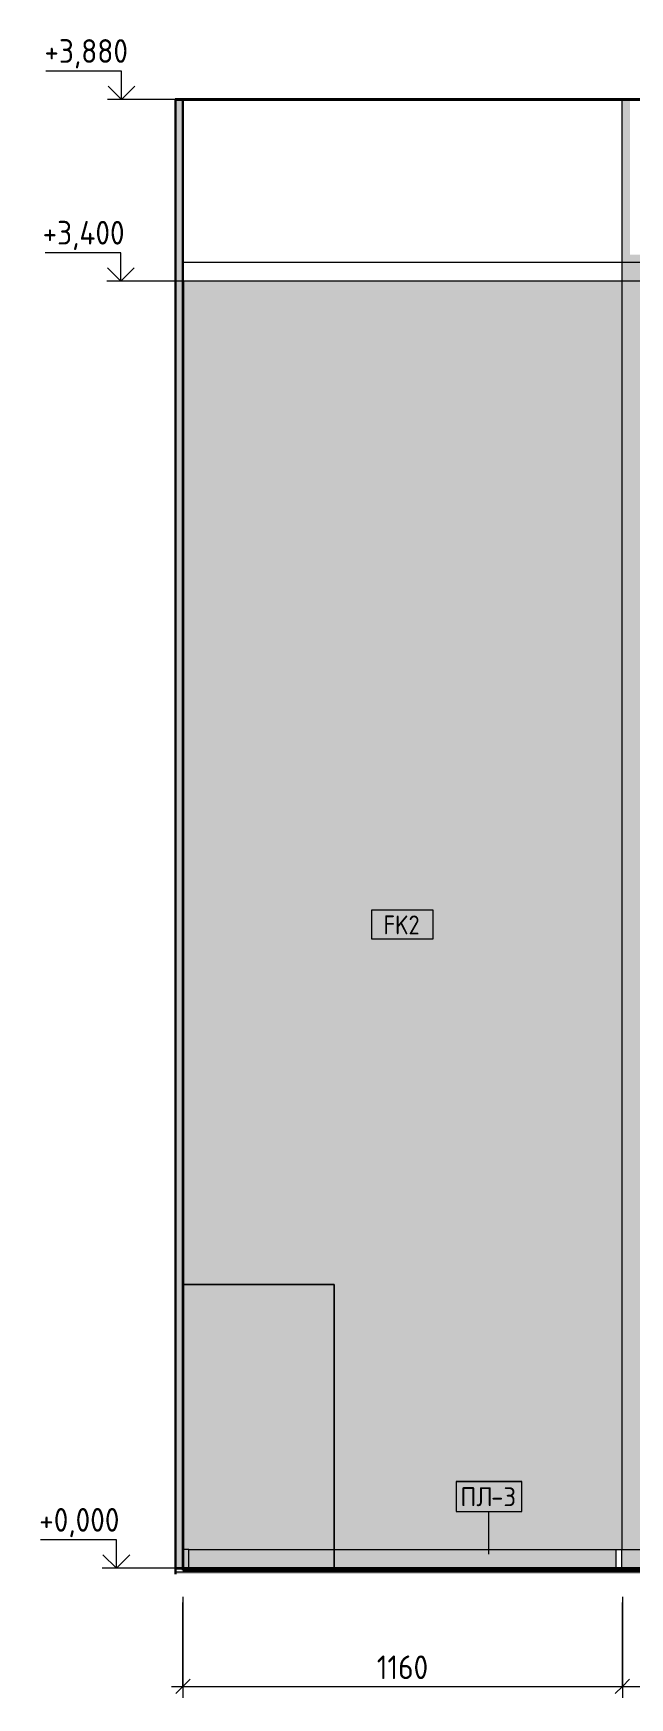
# Model space of a CAD drawing. Header units: millimetres. Extents: x 855 to 60035, y -2615 to 8200.
# Drawn here: x 24193 to 25767, y -342 to 4055 of the extents above; entities that cross this region are included whole.
import ezdxf

# ---------------------------------------------------------------- set-up
doc = ezdxf.new("R2010")
doc.units = ezdxf.units.MM
for name, color, linetype, lineweight in [('A-ANNO-DIMS', 7, 'Continuous', 9), ('A-ANNO-DIMS-25', 7, 'Continuous', 9), ('A-CLNG', 7, 'Continuous', 9), ('A-DETL', 7, 'Continuous', 9), ('A-GENM', 7, 'Continuous', 9), ('A-GENM-IDEN', 7, 'Continuous', 9), ('A-WALL-IDEN', 7, 'Continuous', 9), ('A-WALL-PATT', 7, 'Continuous', 9), ('G-ANNO-DIMS', 7, 'Continuous', 9), ('G-ANNO-DIMS-1', 7, 'Continuous', 20), ('I-WALL', 7, 'Continuous', 9)]:
    doc.layers.add(name, color=color, linetype=linetype, lineweight=lineweight)
for name, color, linetype, lineweight, true_color in [('A-FLOR-1', 7, 'Continuous', 9, 0x787878), ('A-FLOR-FNSH-1', 7, 'Continuous', 30, 0x3c3c3c), ('A-FLOR-FNSH-2', 7, 'Continuous', 40, 0x3c3c3c), ('A-FLOR-MCUT-1', 7, 'Continuous', 9, 0x646464), ('A-WALL-4', 7, 'Continuous', 30, 0x3c3c3c), ('A-WALL-FNSH-3', 7, 'Continuous', 30, 0x3c3c3c), ('A-WALL-FNSH-4', 251, 'Continuous', 30, 0x505050), ('I-FURN-4', 7, 'Continuous', 9, 0xacacac), ('I-FURN-6', 7, 'Continuous', 9, 0xc0c0c0), ('I-FURN-7', 7, 'Continuous', 9, 0x949494), ('I-FURN-8', 7, 'Continuous', 9, 0x9e9e9e), ('I-WALL-1', 7, 'Continuous', 9, 0x787878)]:
    doc.layers.add(name, color=color, linetype=linetype, lineweight=lineweight, true_color=true_color)
doc.layers.add('I-FURN-5', color=7, linetype='Continuous', lineweight=9, true_color=0x7f7f7f, transparency=0.7)
doc.styles.add('GOST Common_5', font='GOST_Common.ttf', dxfattribs={"height": 50})
doc.styles.add('GOST Common_6', font='GOST_Common.ttf', dxfattribs={"width": 0.9, "height": 50})
doc.styles.add('ISOCPEUR_2', font='isocpeur.ttf', dxfattribs={"width": 0.9, "height": 62.5})
doc.dimstyles.new('ISO-2_5_0_9К_БОЛЬШОЙ_1', dxfattribs={"dimscale": 304.8, "dimtxt": 62.248823, "dimasz": 0.123031, "dimexe": 0.098425, "dimexo": 0.246063, "dimgap": 0, "dimtad": 1, "dimdec": 0, "dimrnd": 10, "dimzin": 0, "dimdsep": 46, "dimtxsty": 'ISOCPEUR_2', "dimblk1": 'OBLIQUE', "dimblk2": 'OBLIQUE', "dimsah": 1, "dimcen": 0.09, "dimdle": 0.098425, "dimazin": 0, "dimtfac": 1, "dimtdec": 4, "dimtix": 1, "dimtmove": 0, "dimatfit": 3, "dimfxl": 1, "dimtvp": 1, "dimtolj": 1, "dimtzin": 0, "dimarcsym": 2})

# ---------------------------------------------------------------- blocks, each defined once
blk = doc.blocks.new('Плинтус - Плинтус темный _ст_школа_-32858993-Развертка 1_09-1')
at = {"layer": 'A-GENM'}
blk.add_hatch(color=256, dxfattribs=at).paths.add_polyline_path([(21874, 0), (21874, 50), (21129, 50), (21129, 0), (21797.1, 0)])
for p, q in [((20746, 50), (21129, 50)), ((21129, 50), (21874, 50)), ((21129, 0), (20746, 0)), ((21797.1, 0), (21129, 0))]:
    blk.add_line(p, q, dxfattribs=at)
blk = doc.blocks.new('Плинтус - Плинтус темный _ст_школа_-32859029-Развертка 1_09-1')
at = {"layer": 'A-GENM'}
blk.add_hatch(color=256, dxfattribs=at).paths.add_polyline_path([(21890, 0), (22536.2, 0), (22536.2, 50), (21889, 50), (21889, 0)])
for p, q in [((21889, 50), (22536.2, 50)), ((21889, 0), (21889, 50)), ((22536.2, 50), (22536.2, 0))]:
    blk.add_line(p, q, dxfattribs=at)
blk = doc.blocks.new('Плинтус - Плинтус темный _ст_школа_-32858995-Развертка 1_09-1')
at = {"layer": 'A-GENM'}
for p, q in [((21874, 50), (21889, 50)), ((21874, 0), (21874, 50))]:
    blk.add_line(p, q, dxfattribs=at)
blk = doc.blocks.new('Плинтус - Плинтус темный _ст_школа_-32858996-Развертка 1_09-1')
at = {"layer": 'A-GENM'}
for p, q in [((20746, 50), (20731, 50)), ((20731, 50), (20731, 0)), ((20746, 0), (20746, 50)), ((20731, 0), (20746, 0))]:
    blk.add_line(p, q, dxfattribs=at)
blk = doc.blocks.new('1_113 тумба - 1_113 тумба-31126920-Развертка 1_09-1')
at = {"layer": 'I-FURN-5'}
for points in [[(20746, 0), (20746, 50), (20731, 50), (20731, 750), (20729, 750), (20729, 0), (20731, 0)], [(20731, 50), (21129, 50), (21129, 750), (20731, 750)], [(20748.9, 0), (21129, 0), (21129, 50), (20746, 50), (20746, 0)]]:
    blk.add_hatch(color=256, dxfattribs=at).paths.add_polyline_path(points)
at = {"layer": 'I-FURN-4'}
for p, q in [((20731, 750), (21129, 750)), ((21129, 750), (20731, 750)), ((21129, 0), (21129, 750)), ((21129, 750), (21129, 0))]:
    blk.add_line(p, q, dxfattribs=at)
at = {"layer": 'I-FURN-6'}
for p, q in [((20729, 750), (21129, 750)), ((20729, 0), (20729, 750)), ((21129, 0), (21129, 750)), ((21129, 0), (20729, 0)), ((21129, 0), (20729, 0))]:
    blk.add_line(p, q, dxfattribs=at)
at = {"layer": 'I-FURN-7'}
for q in [(20731, 750), (21129, 50)]:
    blk.add_line((21129, 750), q, dxfattribs=at)
at = {"layer": 'I-FURN-8'}
for p, q in [((21129, 750), (20731, 750)), ((20731, 750), (21129, 750)), ((21129, 750), (21129, 0)), ((21129, 0), (21129, 750))]:
    blk.add_line(p, q, dxfattribs=at)
blk = doc.blocks.new('Высотные отметки - Стрелка_Верх-17668718-Развертка 1_09-1')
at = {"layer": 'G-ANNO-DIMS'}
for p, q in [((20568, 3955), (20368, 3955)), ((20568, 3880), (20568, 3955)), ((20605.9, 3880), (20530.9, 3880))]:
    blk.add_line(p, q, dxfattribs=at)
at = {"layer": 'G-ANNO-DIMS-1'}
for q in [(20532.6, 3915.4), (20603.3, 3915.4)]:
    blk.add_line((20568, 3880), q, dxfattribs=at)
blk = doc.blocks.new('DIMBLOCK5-Развертка 1_09-1')
at = {"layer": 'A-ANNO-DIMS-25'}
for p, q in [((24587.8, -75), (24587.8, -341.8)), ((25747.8, -75), (25747.8, -341.8)), ((24587.8, -311.8), (24587.8, -90)), ((25747.8, -311.8), (25747.8, -90)), ((24557.8, -311.8), (25747.8, -311.8))]:
    blk.add_line(p, q, dxfattribs=at)
at = {"layer": 'A-ANNO-DIMS-25', "lineweight": 20}
for p, q in [((24587.8, -311.8), (24606.6, -293.1)), ((25747.8, -311.8), (25766.6, -293.1)), ((24587.8, -311.8), (24569.1, -330.6)), ((25747.8, -311.8), (25729.1, -330.6))]:
    blk.add_line(p, q, dxfattribs=at)
at = {"layer": 'A-ANNO-DIMS-25', "color": 0, "insert": (25099.6, -230.2), "char_height": 62.5, "width": 163.762, "attachment_point": 1, "line_spacing_factor": 1.149209, "style": 'ISOCPEUR_2'}
blk.add_mtext('1160', dxfattribs=at)
blk = doc.blocks.new('_Oblique')
at = {"color": 0, "linetype": 'ByBlock', "lineweight": -2}
blk.add_line((-0.5, -0.5), (0.5, 0.5), dxfattribs=at)
blk = doc.blocks.new('DIMBLOCK6-Развертка 1_09-1')
at = {"layer": 'A-ANNO-DIMS-25'}
for p, q in [((25747.8, -75), (25747.8, -341.8)), ((26387.8, -75), (26387.8, -341.8)), ((25747.8, -311.8), (25747.8, -90)), ((26387.8, -311.8), (26387.8, -90)), ((25747.8, -311.8), (26387.8, -311.8))]:
    blk.add_line(p, q, dxfattribs=at)
at = {"layer": 'A-ANNO-DIMS-25', "lineweight": 20}
for p, q in [((25747.8, -311.8), (25766.6, -293.1)), ((26387.8, -311.8), (26406.6, -293.1)), ((25747.8, -311.8), (25729.1, -330.6)), ((26387.8, -311.8), (26369.1, -330.6))]:
    blk.add_line(p, q, dxfattribs=at)
at = {"layer": 'A-ANNO-DIMS-25', "color": 0, "insert": (26005.6, -230.2), "char_height": 62.5, "width": 149.397, "attachment_point": 1, "line_spacing_factor": 1.149209, "style": 'ISOCPEUR_2'}
blk.add_mtext('640', dxfattribs=at)
blk = doc.blocks.new('М_стена_0001 - Типоразмер_без рамки-25382661-Развертка 1_09-1')
at = {"layer": 'A-WALL-IDEN'}
for p, q in [((26941.4, 1763.1), (26778.2, 1763.1)), ((26778.2, 1763.1), (26778.2, 1688.1)), ((26941.4, 1688.1), (26941.4, 1763.1)), ((26778.2, 1688.1), (26941.4, 1688.1))]:
    blk.add_line(p, q, dxfattribs=at)
blk = doc.blocks.new('Mark Reiling - Mark Reiling-26174330-Развертка 1_09-1')
at = {"layer": 'A-GENM-IDEN'}
for p, q in [((25503.2, 467.8), (25503.2, 389)), ((25503.2, 467.8), (25676.7, 467.8)), ((25676.7, 467.8), (25503.2, 467.8)), ((25503.2, 467.8), (25503.2, 389)), ((25676.7, 389), (25676.7, 467.8)), ((25676.7, 389), (25676.7, 467.8)), ((25503.2, 389), (25676.7, 389)), ((25503.2, 389), (25676.7, 389))]:
    blk.add_line(p, q, dxfattribs=at)

msp = doc.modelspace()

# ---------------------------------------------------------------- hatches: boundary and pattern name
at = {"layer": 'A-FLOR-1'}
h = msp.add_hatch(color=256, dxfattribs=at)
h.paths.add_polyline_path([(31364.6, -15.3), (31662.8, -15.3), (31662.7, -10.1), (24567.4, -10.1), (24567.4, -15.3), (31092.7, -15.3)])
h.paths.add_polyline_path([(33247.6, -15.3), (33267.9, -15.3), (33267.9, -10.1), (31757.3, -10.1), (31738, -15.3), (33067.6, -15.3)])
at = {"layer": 'A-WALL-PATT'}
for points in [[(25747.8, 50), (26387.8, 50), (26387.8, 3880), (26367.8, 3880), (26367.8, 3470), (25767.8, 3470), (25767.8, 3880), (25746.8, 3880), (25746.8, 50)], [(24986.8, 50), (25746.8, 50), (25746.8, 3400), (24588.8, 3400), (24588.8, 750), (24986.8, 750)]]:
    msp.add_hatch(color=256, dxfattribs=at).paths.add_polyline_path(points)
at = {"layer": 'I-WALL-1'}
h = msp.add_hatch(dxfattribs=at)
h.set_pattern_fill('FP_9', color=256, style=0, pattern_type=2)
h.set_pattern_definition([(135, (28332.114, 0), (-17.67767, -17.67767), [])])
h.paths.add_polyline_path([(24567.8, -10.1), (24567.8, 3880), (24567.4, 3880), (24567.4, -10.1)])
h = msp.add_hatch(dxfattribs=at)
h.set_pattern_fill('FP_11', color=256, style=0, pattern_type=2)
h.set_pattern_definition([(0, (28332.114, 0), (30.48, 7.62), [2.515, -20.345, 2.515, -20.345, -121.92]), (0, (28332.114, 0), (30.48, 7.62), [-45.72, 2.515, -43.205, 2.515, -20.345, -53.34]), (0, (28332.114, 0), (30.48, 7.62), [-114.3, 2.515, -12.725, 2.515, -35.585]), (120, (28343.544, 3.81), (-21.839114, 22.586454), [2.515, -20.345, 2.515, -20.345, -121.92]), (120, (28343.544, 3.81), (-21.839114, 22.586454), [-45.72, 2.515, -43.205, 2.515, -20.345, -53.34]), (120, (28343.544, 3.81), (-21.839114, 22.586454), [-114.3, 2.515, -12.725, 2.515, -35.585]), (240, (28347.354, 19.05), (-8.640886, -30.206454), [2.515, -20.345, 2.515, -20.345, -121.92]), (240, (28347.354, 19.05), (-8.640886, -30.206454), [-45.72, 2.515, -43.205, 2.515, -20.345, -53.34]), (240, (28347.354, 19.05), (-8.640886, -30.206454), [-114.3, 2.515, -12.725, 2.515, -35.585])])
h.paths.add_polyline_path([(24567.8, 0), (24586.8, 0), (24586.8, 750), (24587.8, 750), (24587.8, 3880), (24567.8, 3880), (24567.8, 750)])

# ---------------------------------------------------------------- linework, layer by layer
at = {"layer": 'A-CLNG'}
msp.add_line((33246.6, 3400), (25746.8, 3400), dxfattribs=at)
at = {"layer": 'A-DETL'}
msp.add_line((24588.8, 3450), (33248.8, 3450), dxfattribs=at)
at = {"layer": 'A-FLOR-FNSH-1'}
for p, q in [((24587.8, 0), (24587.8, -5)), ((26437.8, 0), (24588.8, 0)), ((31662.8, -0.1), (24567.4, -0.1)), ((24587.8, -5), (31662.8, -5))]:
    msp.add_line(p, q, dxfattribs=at)
at = {"layer": 'A-FLOR-FNSH-2'}
msp.add_line((33267.9, 3880), (24567.4, 3880), dxfattribs=at)
at = {"layer": 'A-FLOR-MCUT-1'}
msp.add_line((31662.8, -10.1), (24567.4, -10.1), dxfattribs=at)
at = {"layer": 'A-GENM-IDEN'}
msp.add_line((25395.4, 37.7), (25395.4, 149.2), dxfattribs=at)
at = {"layer": 'A-WALL-4'}
for p, q in [((24567.8, -15.3), (24567.8, 3880.1)), ((24587.8, 3400), (24587.8, 3880)), ((24567.8, 0), (24587.8, 0))]:
    msp.add_line(p, q, dxfattribs=at)
at = {"layer": 'A-WALL-FNSH-3'}
for p, q in [((24587.8, 3400), (24587.8, 0)), ((24588.8, 3400), (24587.8, 3400)), ((24588.8, 0), (24588.8, 3400))]:
    msp.add_line(p, q, dxfattribs=at)
at = {"layer": 'A-WALL-FNSH-4'}
msp.add_line((24587.8, 0), (24588.8, 0), dxfattribs=at)
at = {"layer": 'G-ANNO-DIMS'}
for p, q in [((24427.8, 3880), (24425.8, 3880)), ((24656.8, 3880), (24427.8, 3880)), ((24680.3, 3400), (24423.8, 3400)), ((25023.8, 0), (24412.1, 0))]:
    msp.add_line(p, q, dxfattribs=at)
at = {"layer": 'I-WALL'}
for p, q in [((25746.8, 3880), (25746.8, 50)), ((25746.8, 3400), (24588.8, 3400))]:
    msp.add_line(p, q, dxfattribs=at)

# ---------------------------------------------------------------- block references
at = {"layer": 'A-GENM'}
for name in ['Плинтус - Плинтус темный _ст_школа_-32858996-Развертка 1_09-1', 'Плинтус - Плинтус темный _ст_школа_-32858993-Развертка 1_09-1', 'Плинтус - Плинтус темный _ст_школа_-32858995-Развертка 1_09-1', 'Плинтус - Плинтус темный _ст_школа_-32859029-Развертка 1_09-1']:
    msp.add_blockref(name, (3857.8, 0), dxfattribs=at)
at = {"layer": 'A-GENM-IDEN'}
msp.add_blockref('Mark Reiling - Mark Reiling-26174330-Развертка 1_09-1', (-194.5, -238.8), dxfattribs=at)
at = {"layer": 'A-WALL-IDEN'}
msp.add_blockref('М_стена_0001 - Типоразмер_без рамки-25382661-Развертка 1_09-1', (-1692.7, -25), dxfattribs=at)
at = {"layer": 'G-ANNO-DIMS'}
for p in [(3857.8, 0), (3855.9, -480), (3844.1, -3880)]:
    msp.add_blockref('Высотные отметки - Стрелка_Верх-17668718-Развертка 1_09-1', p, dxfattribs=at)
at = {"layer": 'I-FURN-8'}
msp.add_blockref('1_113 тумба - 1_113 тумба-31126920-Развертка 1_09-1', (3857.8, 0), dxfattribs=at)

# ---------------------------------------------------------------- texts
at = {"layer": 'A-GENM-IDEN', "char_height": 50, "attachment_point": 1, "style": 'GOST Common_5'}
for s, insert, width in [('ПЛ', (25320.2, 214.1), 98.207), ('-3', (25401.3, 214.1), 86.181)]:
    msp.add_mtext(s, dxfattribs=dict(at, insert=insert, width=width))
at = {"layer": 'A-WALL-IDEN', "insert": (25117.1, 1724.5), "char_height": 50, "width": 124.462, "attachment_point": 1, "style": 'GOST Common_6'}
msp.add_mtext('FK2', dxfattribs=at)

# ---------------------------------------------------------------- dimensions: what is measured, and where the dimension line sits
at = {"layer": 'A-ANNO-DIMS'}
for base, p1, p2, override, picture, middle in [((25747.8, -311.8), (24587.8, 0), (25747.8, 0), {"dimpost": '<>', "dimfxl": 1159.999942}, 'DIMBLOCK5-Развертка 1_09-1', (25167.8, -280.6)), ((26387.8, -311.8), (25747.8, 0), (26387.8, 0), {"dimpost": '<>', "dimfxl": 640}, 'DIMBLOCK6-Развертка 1_09-1', (26067.8, -280.6))]:
    dim = msp.add_linear_dim(base=base, p1=p1, p2=p2, dimstyle='ISO-2_5_0_9К_БОЛЬШОЙ_1', override=override, dxfattribs=at)
    dim.commit()
    dim.dimension.update_dxf_attribs({"geometry": picture, "text_midpoint": middle})

# ---------------------------------------------------------------- next in the draw order: texts
at = {"layer": 'G-ANNO-DIMS', "char_height": 62.5, "attachment_point": 1, "line_spacing_factor": 1.149209, "style": 'ISOCPEUR_2', "bg_fill": 3, "box_fill_scale": 1.25, "bg_fill_color": 256, "bg_fill_true_color": 13158600, "bg_fill_transparency": 0}
for s, insert, width in [('+3,880', (24222.2, 4039.2), 254.705), ('+3,400', (24217.4, 3559.2), 261.428), ('+0,000', (24208.5, 159.2), 254.705)]:
    msp.add_mtext(s, dxfattribs=dict(at, insert=insert, width=width))

doc.saveas('drawing.dxf')
